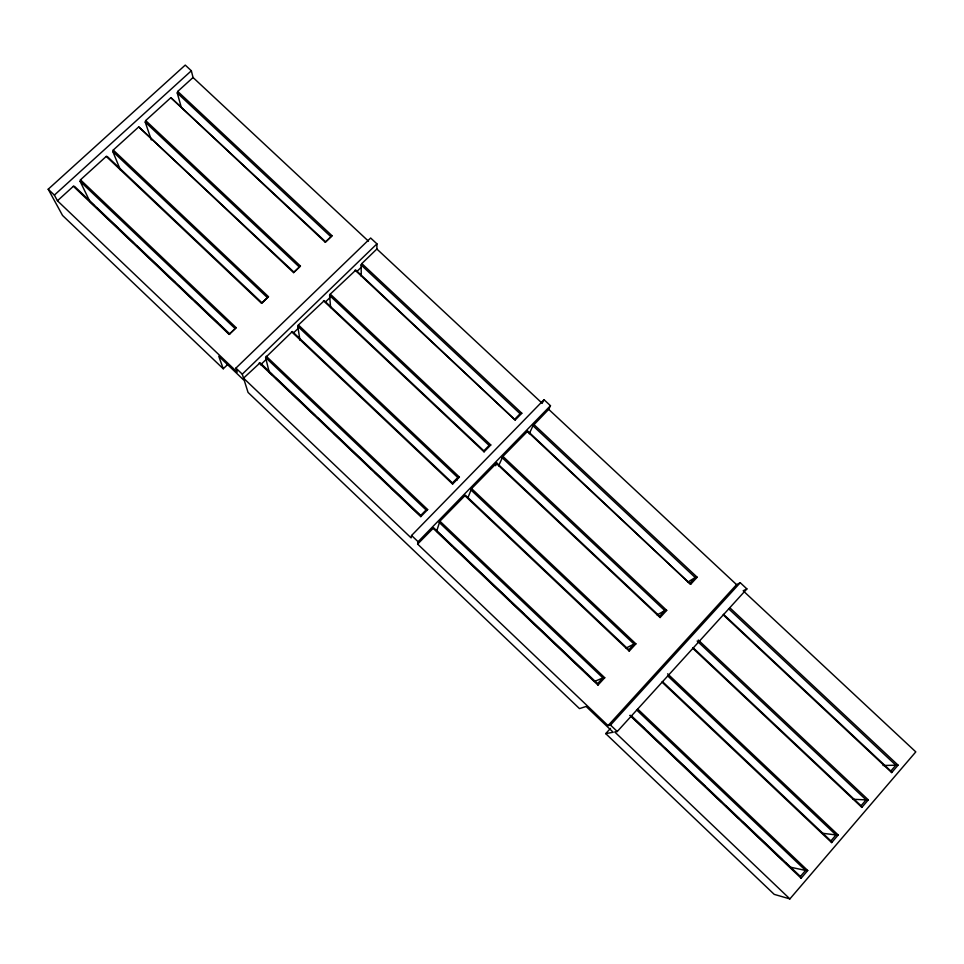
<?xml version="1.0" encoding="UTF-8"?>
<svg xmlns="http://www.w3.org/2000/svg" width="964" height="964" viewBox="0 0 964 964"><rect width="100%" height="100%" fill="white"/><g stroke="black" fill="none" stroke-linecap="round" stroke-linejoin="round"><path stroke-width="1.45" d="M361.295 276.319L361.102 264.967L361.813 263.582L376.864 249.013L376.936 243.868L370.646 238.012L235.915 368.103L237.24 372.152L57.442 200.777L54.37 195.102L48.2 189.221L185.245 65.094L191.342 70.782L193.041 77.506L368.453 241.169M151.324 139.937L145.227 122.115L145.672 120.572L170.869 97.665L325.278 242.241L332.05 235.746L177.738 91.423L193.041 77.506M120.404 169.989L112.836 151.565L113.258 150.047L138.732 126.886L293.586 272.619L300.431 266.052L145.672 120.572M529.248 433.776L532.971 425.751L548.697 409.351L550.468 405.711L544.021 399.699L411.568 535.49L411.146 537.912L243.531 378.153L242.277 374.165L235.915 368.103M94.267 205.645L89.893 201.488L80.096 181.328L80.482 179.834L106.233 156.421L261.545 303.335L268.474 296.695L113.258 150.047M744.244 591.812L915.8 751.884L789.878 898.906L614.731 731.965L617.261 731.507L746.895 588.92L740.244 582.714L610.513 725.073L608.067 725.603L417.617 544.082L418.099 541.72L550.468 405.711M57.442 200.777L73.372 186.293L229.143 334.4L236.156 327.688L80.482 179.834M533.911 424.546L697.165 577.231L690.634 584.329L527.778 431.101L502.919 456.394L666.702 610.357L660.111 617.538L659.629 616.237L496.761 462.985L471.589 488.603L635.903 643.856L629.227 651.11L628.793 649.76L465.395 495.219L439.897 521.175L436.644 531.152L451.899 545.66M457.02 480.12L457.779 477.529L459.406 477.096L298.418 324.988L324.266 300.66L483.868 450.839L484.061 451.863L490.784 444.982L330.291 294.116L355.812 270.101L515.162 420.027L521.813 413.231L361.813 263.582M181.256 107.233L177.256 92.99L177.738 91.423M467.721 498.268L471.589 488.603M495.665 465.684L496.761 462.985M498.605 465.817L502.919 456.394M542.877 402.157L544.021 399.699M272.426 375.02L269.149 371.911L265.582 357.511L292.369 331.556L452.453 482.976L452.61 484.061L459.406 477.096M299.985 340.244L297.768 326.326L298.418 324.988M330.616 307.612L329.616 295.478L330.291 294.116M801.12 878.216L800.397 876.457L805.579 870.432L807.724 870.516L801.12 878.216L629.841 715.36M831.667 842.596L830.896 840.909L836.017 834.945L838.186 834.981L831.667 842.596L662.063 682.175M861.852 807.386L861.045 805.771L866.106 799.879L868.299 799.867L861.852 807.386L692.827 648.326M891.7 772.586L890.844 771.031L895.845 765.211L898.074 765.151L891.7 772.586L723.253 614.875M608.067 725.603L736.568 584.642L740.244 582.714M789.878 898.906L774.213 894.363L605.717 733.616L610.489 728.386M604.741 677.74L597.993 685.079L597.608 683.669L602.898 677.909L604.741 677.74L439.897 521.175M628.793 649.76L634.023 644.072L635.903 643.856M659.629 616.237L664.799 610.61L666.702 610.357M690.116 583.087L695.225 577.532L697.165 577.231M417.617 544.082L433.68 527.814L597.608 683.669M427.679 509.582L420.798 516.62L420.702 515.475L426.088 509.968L427.679 509.582L266.185 356.21M452.453 482.976L457.779 477.529L297.768 326.326M483.868 450.839L489.134 445.452L490.784 444.982M514.921 419.063L520.126 413.737L521.813 413.231M243.531 378.153L260.111 362.801L420.702 515.475M260.629 364.79L266.076 359.512M293.803 332.628L298.117 328.459M325.543 301.877L329.796 297.755M356.933 271.462L361.139 267.377M242.277 374.165L376.936 243.868M48.2 189.221L62.552 215.466L223.25 368.766L227.588 364.597M229.143 334.4L236.156 327.688M261.545 303.335L268.474 296.695M293.586 272.619L300.431 266.052M325.278 242.241L332.05 235.746M54.37 195.102L191.342 70.782M687.706 582.148L695.225 577.532L532.971 425.751M657.087 614.96L664.799 610.61L502.015 457.575M626.082 648.061L634.023 644.072L470.721 489.748M743.148 590.787L746.895 588.92M605.717 733.616L613.188 732.254L586.124 706.455L579.497 708.612L248.049 392.42L244.314 380.599L218.768 356.246L223.25 368.766M883.036 765.488L895.845 765.211L728.567 608.73M852.935 799.276L866.106 799.879L697.153 641.036M73.372 186.293L74.541 186.389L229.348 333.556M106.233 156.421L107.341 156.566L261.69 302.551M822.196 833.233L836.017 834.945L667.582 675.788M138.732 126.886L293.683 271.884M170.869 97.665L325.326 241.554M376.864 249.013L542.31 403.398M548.697 409.351L736.568 584.642M729.772 607.73L898.074 765.151M177.256 92.99L330.628 236.469M361.102 264.967L520.126 413.737M723.482 614.333L890.844 771.031M355.065 270.125L515.162 420.027M527.272 431.366L690.634 584.329M698.322 640.072L868.299 799.867M145.227 122.115L299.045 266.739M329.616 295.478L489.134 445.452M693.092 647.724L861.045 805.771M323.47 300.732L484.061 451.863M496.207 463.298L660.111 617.538M667.618 673.824L838.186 834.981M112.836 151.565L267.112 297.346M662.364 681.512L830.896 840.909M291.514 331.676L452.61 484.061M464.793 495.58L629.227 651.11M637.65 708.998L807.724 870.516M80.096 181.328L234.83 328.302M265.582 357.511L426.088 509.968M439.054 522.295L602.898 677.909L594.68 681.403L587.052 674.149M636.565 709.89L805.579 870.432L789.986 867.094L785.648 862.961M631.287 715.686L800.397 876.457M96.448 207.718L118.283 228.468M120.464 230.553L133.562 243M136.84 246.121L175.038 282.44M178.316 285.549L192.511 299.045M194.692 301.117L217.611 322.916M219.792 324.988L229.613 334.327M275.692 378.141L289.887 391.625M292.068 393.698L314.987 415.484M317.168 417.569L329.17 428.98M333.532 433.125L371.73 469.444M375.008 472.553L387.01 483.964M391.384 488.121L420.846 516.138M454.08 547.733L466.07 559.132M470.432 563.277L509.667 600.584M511.848 602.657L523.838 614.044M529.284 619.225L567.434 655.496M570.7 658.605L582.69 670.004M630.42 715.384L644.53 728.808M647.796 731.905L660.822 744.28M665.16 748.413L705.323 786.6M708.576 789.697L721.602 802.072M725.94 806.205L738.966 818.593M742.232 821.677L782.394 859.864M259.208 362.97L420.798 516.62M433.029 528.236L597.993 685.079M411.568 535.49L418.099 541.72M610.513 725.073L617.261 731.507"/></g></svg>
